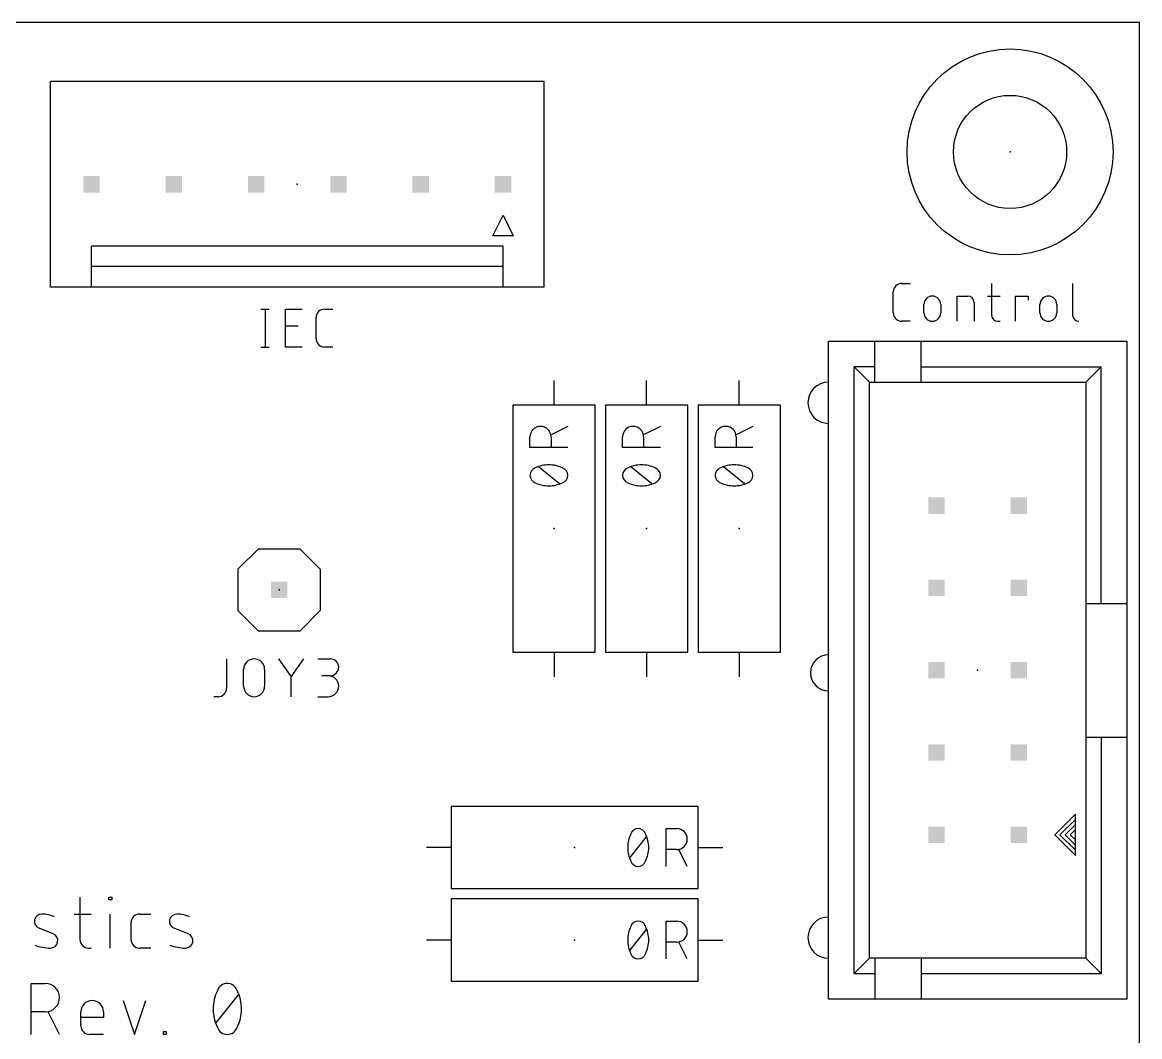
# Model space of a CAD drawing. Extents: x -7.6 to 60.9, y -11.6 to 79.4.
# Drawn here: x 18.51 to 53, y 23.69 to 55 of the extents above; entities that cross this region are included whole.
import ezdxf

# ---------------------------------------------------------------- set-up
doc = ezdxf.new("R2010")
doc.units = 0
for name, color, linetype in [('20', 30, 'CONTINUOUS'), ('21', 253, 'CONTINUOUS'), ('23', 7, 'CONTINUOUS'), ('51', 253, 'CONTINUOUS')]:
    doc.layers.add(name, color=color, linetype=linetype)

# ---------------------------------------------------------------- blocks, each defined once
blk = doc.blocks.new('RECT')
blk.add_solid([(-0.5, -0.5), (0.5, -0.5), (-0.5, 0.5), (0.5, 0.5)])

msp = doc.modelspace()

# ---------------------------------------------------------------- linework, layer by layer
at = {"layer": '20'}
for p, q in [((53, 55), (0.0254, 55)), ((53, 0), (53, 55))]:
    msp.add_line(p, q, dxfattribs=at)
at = {"layer": '21'}
for p, q in [((34.62, 53.175), (19.38, 53.175)), ((19.38, 46.825), (19.38, 53.175)), ((34.62, 46.825), (34.62, 53.175)), ((33.0325, 48.4125), (33.35, 49.0475)), ((33.35, 49.0475), (33.6675, 48.4125)), ((33.6675, 48.4125), (33.0325, 48.4125)), ((33.35, 48.095), (20.65, 48.095)), ((20.65, 47.46), (20.65, 48.095)), ((33.35, 47.46), (33.35, 48.095)), ((20.65, 46.825), (20.65, 47.46)), ((33.35, 47.46), (20.65, 47.46)), ((33.35, 46.825), (33.35, 47.46)), ((45.6565, 46.9392), (45.9162, 46.9392)), ((48.4319, 46.9392), (48.4319, 45.9655)), ((50.9284, 46.9392), (50.9284, 45.9655)), ((34.62, 46.825), (19.38, 46.825)), ((45.3969, 46.0304), (45.3969, 46.6796)), ((46.3414, 46.0304), (46.3414, 46.2901)), ((46.8607, 46.2901), (46.8607, 46.0304)), ((47.3701, 45.7708), (47.3701, 46.5497)), ((47.3701, 46.5497), (47.6947, 46.5497)), ((47.8894, 46.355), (47.8894, 45.7708)), ((48.3021, 46.5497), (48.6916, 46.5497)), ((49.1675, 45.7708), (49.1675, 46.5497)), ((49.1675, 46.5497), (49.5569, 46.5497)), ((49.5569, 46.5497), (49.5569, 46.4199)), ((49.9228, 46.0304), (49.9228, 46.2901)), ((50.4421, 46.2901), (50.4421, 46.0304)), ((25.8744, 46.1455), (26.134, 46.1455)), ((26.0042, 46.1455), (26.0042, 44.9771)), ((26.6344, 44.9771), (26.6344, 46.1455)), ((26.6344, 46.1455), (27.1537, 46.1455)), ((27.5813, 45.2367), (27.5813, 45.8858)), ((27.841, 46.1455), (28.1006, 46.1455)), ((26.6344, 45.6262), (27.0239, 45.6262)), ((45.9162, 45.7708), (45.6565, 45.7708)), ((48.6267, 45.7708), (48.6916, 45.7708)), ((25.8744, 44.9771), (26.134, 44.9771)), ((27.1537, 44.9771), (26.6344, 44.9771)), ((28.1006, 44.9771), (27.841, 44.9771)), ((43.3962, 24.84), (43.3962, 45.16)), ((43.3962, 45.16), (44.825, 45.16)), ((44.825, 45.16), (46.2537, 45.16)), ((44.825, 44.3663), (44.825, 45.16)), ((46.2537, 45.16), (52.6038, 45.16)), ((46.2537, 44.3663), (46.2537, 45.16)), ((52.6038, 45.16), (52.6038, 37.0638)), ((44.19, 25.6337), (44.19, 44.3663)), ((44.825, 44.3663), (44.19, 44.3663)), ((44.6662, 43.89), (44.19, 44.3663)), ((44.825, 43.89), (44.825, 44.3663)), ((46.2537, 43.89), (46.2537, 44.3663)), ((46.2537, 44.3663), (51.81, 44.3663)), ((51.3338, 43.89), (51.81, 44.3663)), ((51.81, 37.0638), (51.81, 44.3663)), ((34.925, 43.18), (34.925, 43.942)), ((37.7825, 43.18), (37.7825, 43.942)), ((40.64, 43.18), (40.64, 43.942)), ((44.6662, 26.11), (44.6662, 43.89)), ((44.6662, 43.89), (44.825, 43.89)), ((44.825, 43.89), (46.2537, 43.89)), ((46.2537, 43.89), (51.3338, 43.89)), ((51.3338, 43.89), (51.3338, 37.0638)), ((33.655, 43.18), (33.655, 35.56)), ((36.195, 43.18), (33.655, 43.18)), ((36.195, 35.56), (36.195, 43.18)), ((36.5125, 43.18), (36.5125, 35.56)), ((39.0525, 43.18), (36.5125, 43.18)), ((39.0525, 35.56), (39.0525, 43.18)), ((39.37, 43.18), (39.37, 35.56)), ((41.91, 43.18), (39.37, 43.18)), ((41.91, 35.56), (41.91, 43.18)), ((35.3505, 42.5284), (34.8312, 42.2687)), ((38.208, 42.5284), (37.6887, 42.2687)), ((41.0654, 42.5284), (40.5462, 42.2687)), ((34.1821, 41.8793), (34.1821, 42.2038)), ((34.8312, 42.2038), (34.8312, 41.8793)), ((37.0395, 41.8793), (37.0395, 42.2038)), ((37.6887, 42.2038), (37.6887, 41.8793)), ((39.8971, 41.8793), (39.8971, 42.2038)), ((40.5462, 42.2038), (40.5462, 41.8793)), ((35.3505, 41.8793), (34.1821, 41.8793)), ((38.208, 41.8793), (37.0395, 41.8793)), ((41.0654, 41.8793), (39.8971, 41.8793)), ((35.0908, 40.7557), (34.4417, 41.275)), ((37.9483, 40.7557), (37.2992, 41.275)), ((40.8058, 40.7557), (40.1567, 41.275)), ((25.805, 38.75), (25.17, 38.115)), ((25.805, 38.75), (27.075, 38.75)), ((27.075, 38.75), (27.71, 38.115)), ((25.17, 38.115), (25.17, 36.845)), ((27.71, 38.115), (27.71, 36.845)), ((51.3338, 37.0638), (51.3338, 32.9362)), ((51.3338, 37.0638), (51.81, 37.0638)), ((51.81, 37.0638), (52.6038, 37.0638)), ((52.6038, 37.0638), (52.6038, 32.9362)), ((25.17, 36.845), (25.805, 36.21)), ((27.71, 36.845), (27.075, 36.21)), ((27.075, 36.21), (25.805, 36.21)), ((33.655, 35.56), (36.195, 35.56)), ((34.925, 35.56), (34.925, 34.798)), ((36.5125, 35.56), (39.0525, 35.56)), ((37.7825, 35.56), (37.7825, 34.798)), ((39.37, 35.56), (41.91, 35.56)), ((40.64, 35.56), (40.64, 34.798)), ((24.816, 35.3505), (24.816, 34.4417)), ((26.4214, 35.3505), (26.8109, 34.7987)), ((26.8109, 34.7987), (27.2004, 35.3505)), ((27.6293, 35.3505), (28.0188, 35.3505)), ((25.3434, 34.5066), (25.3434, 35.0259)), ((25.9925, 35.0259), (25.9925, 34.5066)), ((28.0188, 34.8312), (27.7592, 34.8312)), ((26.8109, 34.1821), (26.8109, 34.7987)), ((24.5564, 34.1821), (24.4265, 34.1821)), ((27.6293, 34.1821), (27.9539, 34.1821)), ((51.3338, 32.9362), (51.3338, 26.11)), ((51.3338, 32.9362), (51.81, 32.9362)), ((51.81, 32.9362), (52.6038, 32.9362)), ((51.81, 32.9362), (51.81, 25.6337)), ((52.6038, 32.9362), (52.6038, 24.84)), ((39.37, 30.7975), (31.75, 30.7975)), ((31.75, 30.7975), (31.75, 28.2575)), ((39.37, 28.2575), (39.37, 30.7975)), ((51.0162, 30.555), (50.3812, 29.92)), ((51.0162, 30.3962), (50.54, 29.92)), ((51.0162, 30.3962), (51.0162, 30.555)), ((51.0162, 30.2375), (51.0162, 30.3962)), ((38.3868, 28.9433), (38.3868, 30.1117)), ((38.3868, 30.1117), (38.7113, 30.1117)), ((51.0162, 30.2375), (50.6987, 29.92)), ((51.0162, 30.0787), (50.8575, 29.92)), ((51.0162, 30.0787), (51.0162, 30.2375)), ((51.0162, 29.7612), (51.0162, 30.0787)), ((37.2632, 29.2029), (37.7825, 29.8521)), ((50.3812, 29.92), (51.0162, 29.285)), ((50.54, 29.92), (51.0162, 29.4437)), ((50.6987, 29.92), (51.0162, 29.6025)), ((50.8575, 29.92), (51.0162, 29.7612)), ((51.0162, 29.6025), (51.0162, 29.7612)), ((31.75, 29.5275), (30.988, 29.5275)), ((38.7113, 29.4626), (38.3868, 29.4626)), ((39.0359, 28.9433), (38.7762, 29.4626)), ((39.37, 29.5275), (40.132, 29.5275)), ((51.0162, 29.4437), (51.0162, 29.6025)), ((51.0162, 29.285), (51.0162, 29.4437)), ((20.292, 27.9972), (20.292, 26.6848)), ((21.1834, 27.9097), (21.1834, 27.9972)), ((21.1834, 27.9972), (21.2709, 27.9972)), ((21.2709, 27.9972), (21.2709, 27.9097)), ((31.75, 28.2575), (39.37, 28.2575)), ((39.37, 27.94), (31.75, 27.94)), ((31.75, 27.94), (31.75, 25.4)), ((39.37, 25.4), (39.37, 27.94)), ((21.2709, 27.9097), (21.1834, 27.9097)), ((20.117, 27.4722), (20.642, 27.4722)), ((21.2271, 26.4224), (21.2271, 27.4722)), ((22.1317, 27.4722), (22.4817, 27.4722)), ((38.3868, 26.0858), (38.3868, 27.2542)), ((38.3868, 27.2542), (38.7113, 27.2542)), ((19.4659, 26.8598), (19.0285, 27.0348)), ((21.8693, 26.6848), (21.8693, 27.2097)), ((23.6342, 26.8598), (23.1968, 27.0348)), ((37.2632, 26.3454), (37.7825, 26.9946)), ((31.75, 26.67), (30.988, 26.67)), ((38.7113, 26.6051), (38.3868, 26.6051)), ((39.0359, 26.0858), (38.7762, 26.6051)), ((39.37, 26.67), (40.132, 26.67)), ((20.5545, 26.4224), (20.642, 26.4224)), ((22.4817, 26.4224), (22.1317, 26.4224)), ((44.19, 25.6337), (44.6662, 26.11)), ((44.825, 26.11), (44.6662, 26.11)), ((46.2537, 26.11), (44.825, 26.11)), ((44.825, 26.11), (44.825, 25.6337)), ((51.3338, 26.11), (46.2537, 26.11)), ((46.2537, 26.11), (46.2537, 25.6337)), ((51.81, 25.6337), (51.3338, 26.11)), ((44.19, 25.6337), (44.825, 25.6337)), ((44.825, 25.6337), (44.825, 24.84)), ((46.2537, 25.6337), (46.2537, 24.84)), ((46.2537, 25.6337), (51.81, 25.6337)), ((18.7854, 23.7553), (18.7854, 25.3301)), ((18.7854, 25.3301), (19.2228, 25.3301)), ((31.75, 25.4), (39.37, 25.4)), ((24.4891, 24.1053), (25.189, 24.9802)), ((44.825, 24.84), (43.3962, 24.84)), ((46.2537, 24.84), (44.825, 24.84)), ((52.6038, 24.84), (46.2537, 24.84)), ((21.6234, 24.8052), (21.9733, 23.7553)), ((21.9733, 23.7553), (22.3233, 24.8052)), ((19.2228, 24.4553), (18.7854, 24.4553)), ((19.6603, 23.7553), (19.3103, 24.4553)), ((20.3208, 24.0178), (20.3208, 24.4553)), ((21.0207, 24.2803), (20.3208, 24.2803)), ((21.0207, 24.4553), (21.0207, 24.2803)), ((22.8675, 23.7553), (22.8675, 23.8428)), ((22.8675, 23.8428), (22.9549, 23.8428)), ((22.9549, 23.8428), (22.9549, 23.7553)), ((21.0207, 23.7553), (20.5832, 23.7553)), ((22.9549, 23.7553), (22.8675, 23.7553))]:
    msp.add_line(p, q, dxfattribs=at)
for radius in [3.1789, 1.7463]:
    msp.add_circle((49, 51), radius, dxfattribs=at)
for centre, radius, start, end in [((45.6565, 46.6796), 0.2596, 90.0007, 180), ((46.6011, 46.2901), 0.2596, 0, 180), ((47.6947, 46.355), 0.1947, 0.0009, 90), ((50.1825, 46.2901), 0.2596, 0, 180), ((27.841, 45.8858), 0.2596, 90.0007, 180), ((45.6565, 46.0304), 0.2596, 180, 270), ((46.6011, 46.0304), 0.2596, 180, 0), ((48.6267, 45.9655), 0.1947, 180, 270), ((50.1825, 46.0304), 0.2596, 180, 0), ((51.1231, 45.9655), 0.1947, 180, 270), ((27.841, 45.2367), 0.2596, 180, 270), ((43.3962, 43.255), 0.635, 90, 270), ((34.5066, 42.2038), 0.3246, 0, 180), ((37.3641, 42.2038), 0.3246, 0, 180), ((40.2216, 42.2038), 0.3246, 0, 180), ((34.4222, 41.0154), 0.2402, 108.924, 180.0001), ((34.7663, 40.377), 0.9629, 90.0001, 115.9889), ((34.7662, 40.377), 0.9629, 64.0112, 90), ((35.1103, 41.0154), 0.2402, 0, 71.0747), ((37.2797, 41.0154), 0.2402, 108.924, 180.0001), ((37.6238, 40.377), 0.9629, 90.0001, 115.9889), ((37.6238, 40.377), 0.9629, 64.0112, 90), ((37.9678, 41.0154), 0.2402, 0, 71.0747), ((40.1372, 41.0154), 0.2402, 108.924, 180.0001), ((40.4813, 40.377), 0.9629, 90.0001, 115.9889), ((40.4813, 40.377), 0.9629, 64.0112, 90), ((40.8253, 41.0154), 0.2402, 0, 71.0747), ((34.4222, 41.0154), 0.2402, 180, 251.0758), ((34.7662, 41.6537), 0.9629, 244.0111, 269.9999), ((34.7662, 41.6537), 0.9629, 270, 295.9888), ((35.1103, 41.0154), 0.2402, 288.9254, 359.9998), ((37.2797, 41.0154), 0.2402, 180, 251.0758), ((37.6238, 41.6537), 0.9629, 244.0111, 269.9999), ((37.6238, 41.6537), 0.9629, 270, 295.9888), ((37.9678, 41.0154), 0.2402, 288.9254, 359.9998), ((40.1372, 41.0154), 0.2402, 180, 251.0758), ((40.4813, 41.6537), 0.9629, 244.0111, 269.9999), ((40.4813, 41.6537), 0.9629, 270, 295.9888), ((40.8253, 41.0154), 0.2402, 288.9254, 359.9998), ((25.6679, 35.0259), 0.3246, 0, 180), ((28.0188, 35.0908), 0.2596, 270, 90), ((43.3962, 34.9207), 0.5556, 90, 270), ((27.9539, 34.5066), 0.3246, 270, 90), ((25.6679, 34.5066), 0.3246, 180, 0), ((24.5564, 34.4417), 0.2596, 270, 0), ((37.5229, 29.8715), 0.2402, 90, 161.0751), ((37.5229, 29.8715), 0.2402, 18.9248, 90.0002), ((38.7113, 29.7871), 0.3246, 270, 90), ((38.1611, 29.5275), 0.9628, 154.0109, 180.0001), ((36.8846, 29.5275), 0.9629, 359.9999, 25.9891), ((38.1612, 29.5275), 0.9629, 180, 205.9888), ((36.8845, 29.5275), 0.9629, 334.0112, 360), ((37.5229, 29.1835), 0.2402, 198.9254, 269.9998), ((37.5229, 29.1835), 0.2402, 270, 341.0747), ((19.1127, 27.2454), 0.2268, 89.1807, 248.199), ((19.1017, 26.4787), 0.9936, 65.7612, 89.1807), ((22.1317, 27.2097), 0.2625, 89.9993, 180), ((23.281, 27.2454), 0.2268, 89.1807, 248.199), ((23.2701, 26.4787), 0.9936, 65.7612, 89.1807), ((37.5229, 27.014), 0.2402, 90, 161.0751), ((37.5229, 27.014), 0.2402, 18.9248, 90.0002), ((38.7113, 26.9296), 0.3246, 270, 90), ((43.3962, 26.745), 0.635, 90, 270), ((38.1611, 26.67), 0.9628, 154.0109, 180.0001), ((36.8846, 26.67), 0.9629, 359.9999, 25.9891), ((19.3817, 26.6492), 0.2268, 269.1807, 68.199), ((20.5545, 26.6848), 0.2625, 180, 270), ((22.1317, 26.6848), 0.2625, 180, 270), ((23.55, 26.6492), 0.2268, 269.1807, 68.199), ((38.1612, 26.67), 0.9629, 180, 205.9888), ((36.8845, 26.67), 0.9629, 334.0112, 360), ((19.3996, 27.9061), 1.4839, 250.2099, 269.1807), ((23.568, 27.9061), 1.4839, 250.2099, 269.1807), ((37.5229, 26.326), 0.2402, 198.9254, 269.9998), ((37.5229, 26.326), 0.2402, 270, 341.0747), ((19.2228, 24.8927), 0.4374, 270, 90), ((24.839, 25.0064), 0.3237, 90, 161.0758), ((24.839, 25.0064), 0.3237, 18.9235, 90.0002), ((25.6994, 24.5428), 1.2978, 154.0111, 180), ((23.9788, 24.5428), 1.2977, 0, 25.9895), ((20.6707, 24.4553), 0.35, 0, 180), ((25.6994, 24.5428), 1.2978, 180.0001, 205.9888), ((23.9787, 24.5428), 1.2978, 334.0107, 359.9999), ((20.5832, 24.0178), 0.2625, 180, 270), ((24.839, 24.0791), 0.3237, 198.9248, 270.0001), ((24.839, 24.0791), 0.3237, 270, 341.0761)]:
    msp.add_arc(centre, radius, start, end, dxfattribs=at)
at = {"layer": '23'}
for p in [(49, 51), (27, 50), (34.925, 39.37), (37.7825, 39.37), (40.64, 39.37), (26.44, 37.48), (48, 35), (35.56, 29.5275), (35.56, 26.67)]:
    msp.add_point(p, dxfattribs=at)

# ---------------------------------------------------------------- block references
at = {"layer": '51', "xscale": 0.508, "yscale": 0.508}
for p, rotation in [((20.65, 50), 180), ((23.19, 50), 180), ((25.73, 50), 180), ((28.27, 50), 180), ((30.81, 50), 180), ((33.35, 50), 180), ((46.73, 40.08), 90), ((49.27, 40.08), 90), ((46.73, 37.54), 90), ((49.27, 37.54), 90), ((46.73, 35), 90), ((49.27, 35), 90), ((46.73, 32.46), 90), ((49.27, 32.46), 90), ((46.73, 29.92), 90), ((49.27, 29.92), 90)]:
    msp.add_blockref('RECT', p, dxfattribs=dict(at, rotation=rotation))
msp.add_blockref('RECT', (26.44, 37.48), dxfattribs=at)

doc.saveas('drawing.dxf')
